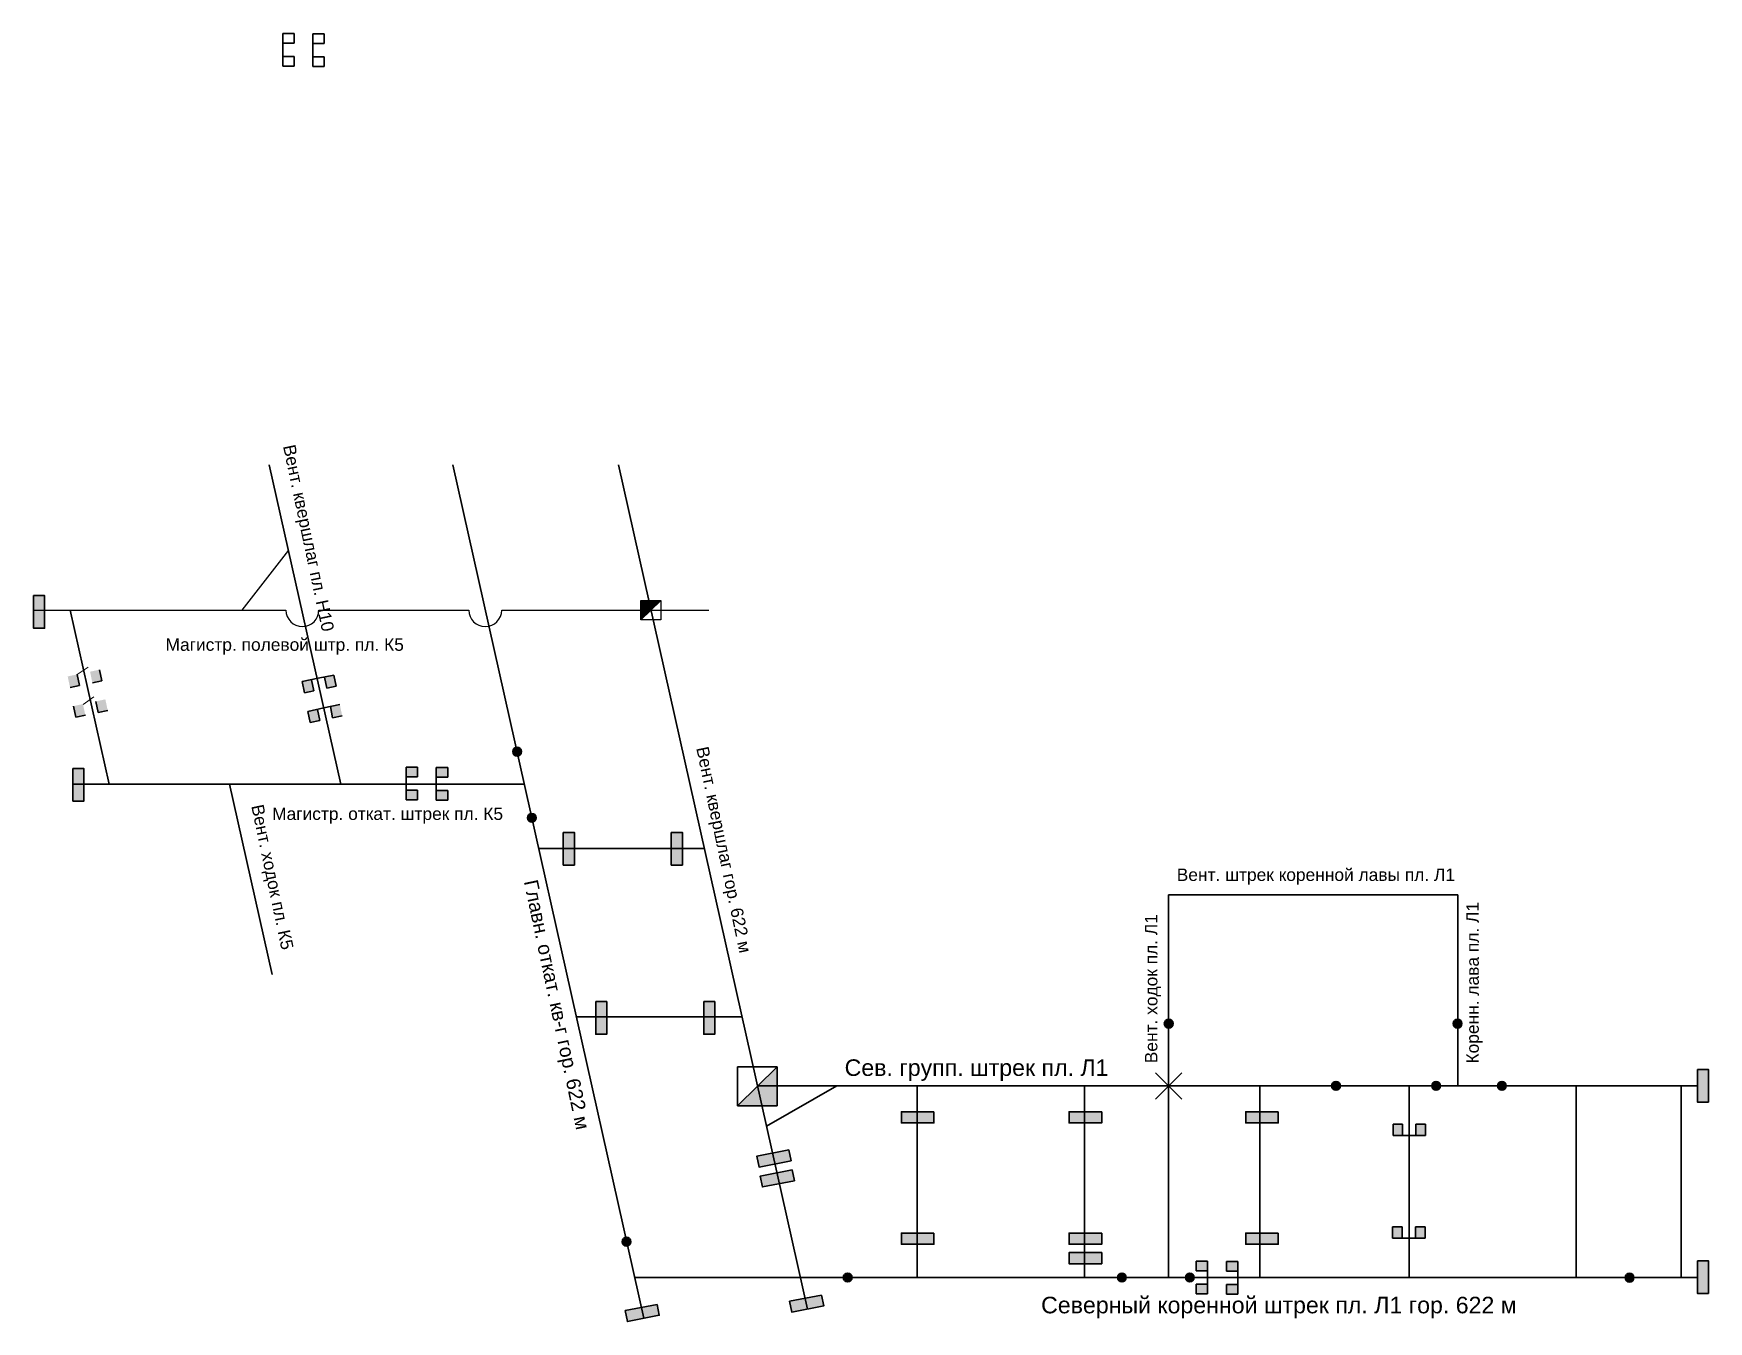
# Model space of a CAD drawing. Header units: millimetres. Extents: x -539 to 1484, y 164 to 1719.
import ezdxf

# ---------------------------------------------------------------- set-up
doc = ezdxf.new("R2010")
doc.units = ezdxf.units.MM
doc.styles.get("Standard").update_dxf_attribs({"font": 'ARIALUNI.TTF'})

msp = doc.modelspace()

# ---------------------------------------------------------------- hatches: boundary and pattern name
h = msp.add_hatch(color=256)
h.paths.add_polyline_path([(-525.4, 1040.4), (-538.8, 1040.4), (-538.8, 1021), (-525.4, 1021)])
h.paths.add_polyline_path([(-525.4, 1021), (-538.8, 1021), (-538.8, 1001.1), (-525.4, 1001.1)])
h = msp.add_hatch(color=256)
h.paths.add_polyline_path([(204.6, 1034.5), (194.5, 1034.5), (194.5, 1023), (206.8, 1023), (207.1, 1023.2)])
h.paths.add_polyline_path([(218.9, 1034.5), (204.6, 1034.5), (207.1, 1023.2)])
h.paths.add_polyline_path([(206.8, 1023), (194.5, 1023), (194.5, 1011.2)])
at = {"lineweight": 35}
h = msp.add_hatch(color=256, dxfattribs=at)
h.paths.add_polyline_path([(-452, 915.2), (-463.5, 912.8), (-460.6, 899.4), (-449.2, 901.8)])
h.paths.add_polyline_path([(-459.1, 951), (-470.5, 948.6), (-467.7, 935.2), (-456.3, 937.6)])
h.paths.add_polyline_path([(-476.2, 896.1), (-479.1, 909.5), (-490.5, 907.1), (-487.7, 893.7)])
h.paths.add_polyline_path([(-494.7, 929.5), (-483.3, 931.9), (-486.1, 945.3), (-497.5, 942.9)])
h = msp.add_hatch(color=256, dxfattribs=at)
h.paths.add_polyline_path([(-168.8, 908.8), (-180.3, 906.4), (-177.5, 893), (-166, 895.4)])
h.paths.add_polyline_path([(-175.9, 944.6), (-187.3, 942.2), (-184.5, 928.8), (-173.1, 931.2)])
h.paths.add_polyline_path([(-193.1, 889.7), (-195.9, 903.1), (-207.3, 900.7), (-204.5, 887.3)])
h.paths.add_polyline_path([(-211.5, 923.1), (-200.1, 925.5), (-202.9, 938.9), (-214.4, 936.6)])
for points in [[(50.5, 852.1, 1), (39.9, 852.1, 1)], [(68.3, 772.3, 1), (57.7, 772.3, 1)], [(837.5, 523.7, 1), (826.9, 523.7, 1)], [(1186.4, 523.7, 1), (1175.8, 523.7, 1)], [(1039.5, 448.6, 1), (1028.9, 448.6, 1)], [(1160.4, 448.6, 1), (1149.8, 448.6, 1)], [(1239.9, 448.6, 1), (1229.3, 448.6, 1)], [(182.6, 260.5, 1), (172, 260.5, 1)], [(449.8, 217.3, 1), (439.2, 217.3, 1)], [(781, 217.3, 1), (770.4, 217.3, 1)], [(863, 217.3, 1), (852.4, 217.3, 1)], [(1394.1, 217.1, 1), (1383.5, 217.1, 1)]]:
    msp.add_hatch(color=256, dxfattribs=at).paths.add_polyline_path(points)
h = msp.add_hatch(color=256)
h.paths.add_polyline_path([(-477.9, 831.7), (-491.3, 831.7), (-491.3, 812.3), (-477.9, 812.3)])
h.paths.add_polyline_path([(-477.9, 812.3), (-491.3, 812.3), (-491.3, 792.4), (-477.9, 792.4)])
h = msp.add_hatch(color=256, dxfattribs=at)
h.paths.add_polyline_path([(-52.3, 832.8), (-52.3, 821.1), (-38.6, 821.1), (-38.6, 832.8)])
h.paths.add_polyline_path([(-88.8, 833.2), (-88.8, 821.5), (-75.1, 821.5), (-75.1, 833.2)])
h.paths.add_polyline_path([(-38.6, 805.2), (-52.3, 805.2), (-52.3, 793.5), (-38.6, 793.5)])
h.paths.add_polyline_path([(-75.1, 793.9), (-75.1, 805.6), (-88.8, 805.6), (-88.8, 793.9)])
h = msp.add_hatch(color=256, dxfattribs=at)
h.paths.add_polyline_path([(231.4, 735), (244.8, 735), (244.8, 754.6), (231.4, 754.6)])
h.paths.add_polyline_path([(231.4, 715.2), (244.8, 715.2), (244.8, 735), (231.4, 735)])
h.paths.add_polyline_path([(101, 735), (114.4, 735), (114.4, 754.6), (101, 754.6)])
h.paths.add_polyline_path([(114.4, 735), (101, 735), (101, 715.2), (114.4, 715.2)])
h.paths.add_polyline_path([(284, 550.4), (270.6, 550.4), (270.6, 532.1), (284, 532.1)])
h.paths.add_polyline_path([(153.6, 550.4), (140.2, 550.4), (140.2, 532.1), (153.6, 532.1)])
h.paths.add_polyline_path([(140.2, 511), (153.6, 511), (153.6, 532.1), (140.2, 532.1)])
h.paths.add_polyline_path([(284, 532.1), (270.6, 532.1), (270.6, 511), (284, 511)])
h.paths.add_polyline_path([(195.2, 181), (198.1, 168), (217, 171.6), (214.5, 184.8)])
h.paths.add_polyline_path([(178.4, 164.1), (198.1, 168), (195.2, 181), (175.8, 177.3)])
h = msp.add_hatch(color=256, dxfattribs=at)
h.paths.add_polyline_path([(311.6, 424.6), (341, 424.6), (335.7, 448.3)])
h.paths.add_polyline_path([(359.2, 448.5), (335.9, 448.5), (335.7, 448.3), (341, 424.6), (359.2, 424.6)])
h.paths.add_polyline_path([(335.9, 448.5), (359.2, 448.5), (359.2, 471.5)])
h = msp.add_hatch(color=256, dxfattribs=at)
h.paths.add_polyline_path([(1484.1, 429), (1484.1, 468.4), (1470.7, 468.4), (1470.7, 429)])
h.paths.add_polyline_path([(1484.1, 198), (1484.1, 237.4), (1470.7, 237.4), (1470.7, 198)])
h.paths.add_polyline_path([(730.4, 403.9), (730.4, 417.3), (711.9, 417.3), (711.9, 403.9)])
h.paths.add_polyline_path([(751.3, 403.9), (751.3, 417.3), (730.4, 417.3), (730.4, 403.9)])
h.paths.add_polyline_path([(751.3, 257.3), (751.3, 270.8), (730.4, 270.8), (730.4, 257.3)])
h.paths.add_polyline_path([(730.4, 270.8), (711.9, 270.8), (711.9, 257.3), (730.4, 257.3)])
h.paths.add_polyline_path([(711.9, 247.3), (711.9, 233.9), (730.4, 233.9), (730.4, 247.3)])
h.paths.add_polyline_path([(751.3, 233.9), (751.3, 247.3), (730.4, 247.3), (730.4, 233.9)])
h.paths.add_polyline_path([(528.6, 270.8), (528.6, 257.3), (548.7, 257.3), (548.7, 270.8)])
h.paths.add_polyline_path([(528.6, 257.3), (528.6, 270.8), (509.3, 270.8), (509.3, 257.3)])
h.paths.add_polyline_path([(528.6, 403.9), (528.6, 417.3), (509.3, 417.3), (509.3, 403.9)])
h.paths.add_polyline_path([(548.7, 403.9), (548.7, 417.3), (528.6, 417.3), (528.6, 403.9)])
h.paths.add_polyline_path([(353.8, 367.4), (356.7, 354.3), (376.1, 358.1), (373.6, 371.2)])
h.paths.add_polyline_path([(334.9, 363.8), (337.5, 350.6), (356.7, 354.3), (353.8, 367.4)])
h.paths.add_polyline_path([(338.9, 339.7), (341.5, 326.6), (362.1, 330.5), (359.1, 343.6)])
h.paths.add_polyline_path([(377.6, 347.2), (359.1, 343.6), (362.1, 330.5), (380.1, 334)])
h.paths.add_polyline_path([(393, 192.2), (395.9, 179.1), (415.5, 182.9), (413, 196)])
h.paths.add_polyline_path([(374.3, 188.5), (376.9, 175.4), (395.9, 179.1), (393, 192.2)])
h = msp.add_hatch(color=256)
h.paths.add_polyline_path([(942.1, 417.3), (925.2, 417.3), (925.2, 403.9), (942.1, 403.9)])
h.paths.add_polyline_path([(964.5, 417.3), (942.1, 417.3), (942.1, 403.9), (964.5, 403.9)])
h.paths.add_polyline_path([(964.5, 270.8), (942.1, 270.8), (942.1, 257.3), (964.5, 257.3)])
h.paths.add_polyline_path([(942.1, 270.8), (925.2, 270.8), (925.2, 257.3), (942.1, 257.3)])
h = msp.add_hatch(color=256)
h.paths.add_polyline_path([(1142.3, 402.2), (1130.7, 402.2), (1130.7, 388.5), (1142.3, 388.5)])
h.paths.add_polyline_path([(1114.7, 402.2), (1103.1, 402.2), (1103.1, 388.5), (1114.7, 388.5)])
h = msp.add_hatch(color=256)
h.paths.add_polyline_path([(1141.9, 278.6), (1130.2, 278.6), (1130.2, 264.9), (1141.9, 264.9)])
h.paths.add_polyline_path([(1114.3, 278.6), (1102.6, 278.6), (1102.6, 264.9), (1114.3, 264.9)])
h = msp.add_hatch(color=256, dxfattribs=at)
h.paths.add_polyline_path([(915.5, 224.8), (915.5, 236.5), (901.8, 236.5), (901.8, 224.8)])
h.paths.add_polyline_path([(865.3, 236.9), (865.3, 225.2), (879, 225.2), (879, 236.9)])
h.paths.add_polyline_path([(879, 197.6), (879, 209.3), (865.3, 209.3), (865.3, 197.6)])
h.paths.add_polyline_path([(901.8, 208.8), (901.8, 197.2), (915.5, 197.2), (915.5, 208.8)])

# ---------------------------------------------------------------- linework, layer by layer
for p, q in [((-224.1, 1719), (-237.8, 1719)), ((-237.8, 1719), (-237.8, 1699.4)), ((-224.1, 1707.4), (-237.8, 1707.4)), ((-237.8, 1679.8), (-237.8, 1699.4)), ((-224.1, 1707.4), (-224.1, 1719)), ((-187.6, 1718.6), (-201.3, 1718.6)), ((-201.3, 1718.6), (-201.3, 1698.9)), ((-187.6, 1706.9), (-201.3, 1706.9)), ((-187.6, 1706.9), (-187.6, 1718.6)), ((-224.1, 1691.4), (-237.8, 1691.4)), ((-224.1, 1679.8), (-237.8, 1679.8)), ((-224.1, 1691.4), (-224.1, 1679.8)), ((-201.3, 1679.3), (-201.3, 1699)), ((-187.6, 1691), (-201.3, 1691)), ((-187.6, 1679.3), (-201.3, 1679.3)), ((-187.6, 1691), (-187.6, 1679.3)), ((-254.1, 1198.3), (-167.8, 812.7)), ((-32.4, 1198.3), (198.1, 168)), ((167.9, 1198.3), (395.9, 179.1)), ((-494.6, 1023), (-447.6, 812.7)), ((-456.3, 937.6), (-459.1, 951)), ((-483.3, 931.9), (-494.7, 929.5)), ((-483.3, 931.9), (-486.1, 945.3)), ((-467.7, 935.2), (-456.3, 937.6)), ((-214.4, 936.6), (-195.1, 940.6)), ((-211.5, 923.1), (-214.4, 936.6)), ((-200.1, 925.5), (-202.9, 938.9)), ((-175.9, 944.6), (-195.2, 940.6)), ((-184.5, 928.8), (-187.3, 942.2)), ((-184.5, 928.8), (-173.1, 931.2)), ((-173.1, 931.2), (-175.9, 944.6)), ((-460.6, 899.4), (-463.5, 912.8)), ((-200.1, 925.5), (-211.5, 923.1)), ((-487.7, 893.7), (-490.5, 907.1)), ((-476.2, 896.1), (-487.7, 893.7)), ((-460.6, 899.4), (-449.2, 901.8)), ((-207.3, 900.7), (-188, 904.8)), ((-204.5, 887.3), (-207.3, 900.7)), ((-193.1, 889.7), (-195.9, 903.1)), ((-168.8, 908.8), (-188.1, 904.8)), ((-177.5, 893), (-180.3, 906.4)), ((-177.5, 893), (-166, 895.4)), ((-193.1, 889.7), (-204.5, 887.3)), ((-75.1, 833.2), (-88.8, 833.2)), ((-88.8, 833.2), (-88.8, 813.5)), ((-75.1, 821.5), (-75.1, 833.2)), ((-38.6, 832.8), (-52.3, 832.8)), ((-52.3, 832.8), (-52.3, 813.1)), ((-38.6, 821.1), (-38.6, 832.8)), ((-491.3, 812.7), (53.9, 812.7)), ((-302.1, 812.7), (-250.7, 583.2)), ((-75.1, 821.5), (-88.8, 821.5)), ((-88.8, 793.9), (-88.8, 813.6)), ((-38.6, 821.1), (-52.3, 821.1)), ((-52.3, 793.5), (-52.3, 813.2)), ((-75.1, 805.6), (-88.8, 805.6)), ((-75.1, 793.9), (-88.8, 793.9)), ((-75.1, 805.6), (-75.1, 793.9)), ((-38.6, 805.2), (-52.3, 805.2)), ((-38.6, 793.5), (-52.3, 793.5)), ((-38.6, 805.2), (-38.6, 793.5)), ((71.3, 735), (271.6, 735)), ((832.1, 216.4), (832.1, 679.3)), ((832.1, 679.3), (1181.3, 679.3)), ((1181.3, 679.3), (1181.3, 448.5)), ((116.7, 532.1), (317, 532.1)), ((359.2, 471.5), (311.6, 424.6)), ((335.7, 448.5), (1470.7, 448.5)), ((346.6, 399.8), (431.2, 448.5)), ((528.6, 448.5), (528.6, 217.1)), ((730.4, 448.5), (730.4, 217.1)), ((816.3, 464.3), (847.9, 432.7)), ((847.9, 464.3), (816.3, 432.7)), ((942.1, 448.5), (942.1, 217.1)), ((1122.4, 448.5), (1122.4, 217.1)), ((1324.3, 448.5), (1324.3, 217.1)), ((1451, 448.5), (1451, 217.1)), ((1114.7, 402.2), (1103.1, 402.2)), ((1103.1, 402.2), (1103.1, 388.5)), ((1103.1, 388.5), (1122.7, 388.5)), ((1114.7, 402.2), (1114.7, 388.5)), ((1142.3, 388.5), (1122.7, 388.5)), ((1130.7, 402.2), (1142.3, 402.2)), ((1130.7, 402.2), (1130.7, 388.5)), ((1142.3, 402.2), (1142.3, 388.5)), ((1114.3, 278.6), (1102.6, 278.6)), ((1102.6, 278.6), (1102.6, 264.9)), ((1102.6, 264.9), (1122.3, 264.9)), ((1114.3, 278.6), (1114.3, 264.9)), ((1141.9, 264.9), (1122.2, 264.9)), ((1130.2, 278.6), (1141.9, 278.6)), ((1130.2, 278.6), (1130.2, 264.9)), ((1141.9, 278.6), (1141.9, 264.9)), ((865.3, 225.2), (865.3, 236.9)), ((865.3, 236.9), (879, 236.9)), ((865.3, 225.2), (879, 225.2)), ((879, 236.9), (879, 217.2)), ((901.8, 224.8), (901.8, 236.5)), ((901.8, 236.5), (915.5, 236.5)), ((901.8, 224.8), (915.5, 224.8)), ((915.5, 236.5), (915.5, 216.8)), ((187.1, 217.1), (1470.7, 217.1)), ((865.3, 209.3), (865.3, 197.6)), ((865.3, 209.3), (879, 209.3)), ((879, 197.6), (879, 217.3)), ((901.8, 208.8), (901.8, 197.2)), ((901.8, 208.8), (915.5, 208.8)), ((915.5, 197.2), (915.5, 216.8)), ((865.3, 197.6), (879, 197.6)), ((901.8, 197.2), (915.5, 197.2))]:
    msp.add_line(p, q, dxfattribs=at)
for p, q in [((-231, 1095.2), (-287.1, 1023)), ((218.9, 1034.5), (194.5, 1011.2)), ((-538.8, 1023), (-233.9, 1023)), ((-194.2, 1023), (-13.1, 1023)), ((26.7, 1023), (277, 1023))]:
    msp.add_line(p, q)
at = {"lineweight": 20}
for p, q in [((-486, 945.2), (-472.9, 954.2)), ((-479, 909.1), (-465.9, 918.1))]:
    msp.add_line(p, q, dxfattribs=at)
at = {"lineweight": 35}
for points in [[(-538.8, 1040.4), (-525.4, 1040.4), (-525.4, 1001.1), (-538.8, 1001.1)], [(-491.3, 831.7), (-477.9, 831.7), (-477.9, 792.4), (-491.3, 792.4)], [(101, 754.6), (114.4, 754.6), (114.4, 715.2), (101, 715.2)], [(231.4, 754.6), (244.8, 754.6), (244.8, 715.2), (231.4, 715.2)], [(140.2, 550.4), (153.6, 550.4), (153.6, 511), (140.2, 511)], [(270.6, 550.4), (284, 550.4), (284, 511), (270.6, 511)], [(311.6, 471.5), (359.2, 471.5), (359.2, 424.6), (311.6, 424.6)], [(1470.7, 468.4), (1484.1, 468.4), (1484.1, 429), (1470.7, 429)], [(548.7, 417.3), (548.7, 403.9), (509.3, 403.9), (509.3, 417.3)], [(751.3, 417.3), (751.3, 403.9), (711.9, 403.9), (711.9, 417.3)], [(964.5, 417.3), (964.5, 403.9), (925.2, 403.9), (925.2, 417.3)], [(373.6, 371.2), (376.1, 358.1), (337.5, 350.6), (334.9, 363.8)], [(377.6, 347.2), (380.1, 334), (341.5, 326.6), (338.9, 339.7)], [(548.7, 270.8), (548.7, 257.3), (509.3, 257.3), (509.3, 270.8)], [(751.3, 270.8), (751.3, 257.3), (711.9, 257.3), (711.9, 270.8)], [(964.5, 270.8), (964.5, 257.3), (925.2, 257.3), (925.2, 270.8)], [(751.3, 247.3), (751.3, 233.9), (711.9, 233.9), (711.9, 247.3)], [(1470.7, 237.4), (1484.1, 237.4), (1484.1, 198), (1470.7, 198)], [(214.5, 184.8), (217, 171.6), (178.4, 164.1), (175.8, 177.3)], [(413, 196), (415.5, 182.9), (376.9, 175.4), (374.3, 188.5)]]:
    msp.add_lwpolyline(points, close=True, dxfattribs=at)
msp.add_lwpolyline([(194.5, 1034.5), (218.9, 1034.5), (218.9, 1011.2), (194.5, 1011.2)], close=True)
for centre in [(45.2, 852.1), (63, 772.3), (832.2, 523.7), (1181.1, 523.7), (1034.2, 448.6), (1155.1, 448.6), (1234.6, 448.6), (177.3, 260.5), (444.5, 217.3), (775.7, 217.3), (857.7, 217.3), (1388.8, 217.1)]:
    msp.add_circle(centre, 5.3, dxfattribs=at)
for centre in [(-214.1, 1023), (6.8, 1023)]:
    msp.add_arc(centre, 19.9, 180, 0)

# ---------------------------------------------------------------- texts
for s, height, rotation, p in [('Вент. квершлаг пл. Н10', 15, 281.9044, (-237.5, 1220.9)), ('Вент. квершлаг гор. 622 м', 15, 281.9044, (261.5, 856.4)), ('Вент. ходок пл. К5', 15, 281.9044, (-275.9, 786.5)), ('Главн. откат. кв-г гор. 622 м', 17, 281.9044, (53.3, 695.4)), ('Коренн. лава пл. Л1', 15, 90, (1206.7, 475.6)), ('Вент. ходок пл. Л1', 15, 90, (818.5, 475.9))]:
    msp.add_text(s, height=height, rotation=rotation, dxfattribs=at).set_placement(p)
for s, height, p in [('Магистр. полевой штр. пл. К5', 15, (-379.3, 973.8)), ('Магистр. откат. штрек пл. К5', 15, (-250.6, 769.6)), ('Вент. штрек коренной лавы пл. Л1', 15, (841.9, 696)), ('Сев. групп. штрек пл. Л1', 20, (440.8, 460.6)), ('Северный коренной штрек пл. Л1 гор. 622 м', 20, (678.1, 174))]:
    msp.add_text(s, height=height, dxfattribs=at).set_placement(p)

doc.saveas('drawing.dxf')
